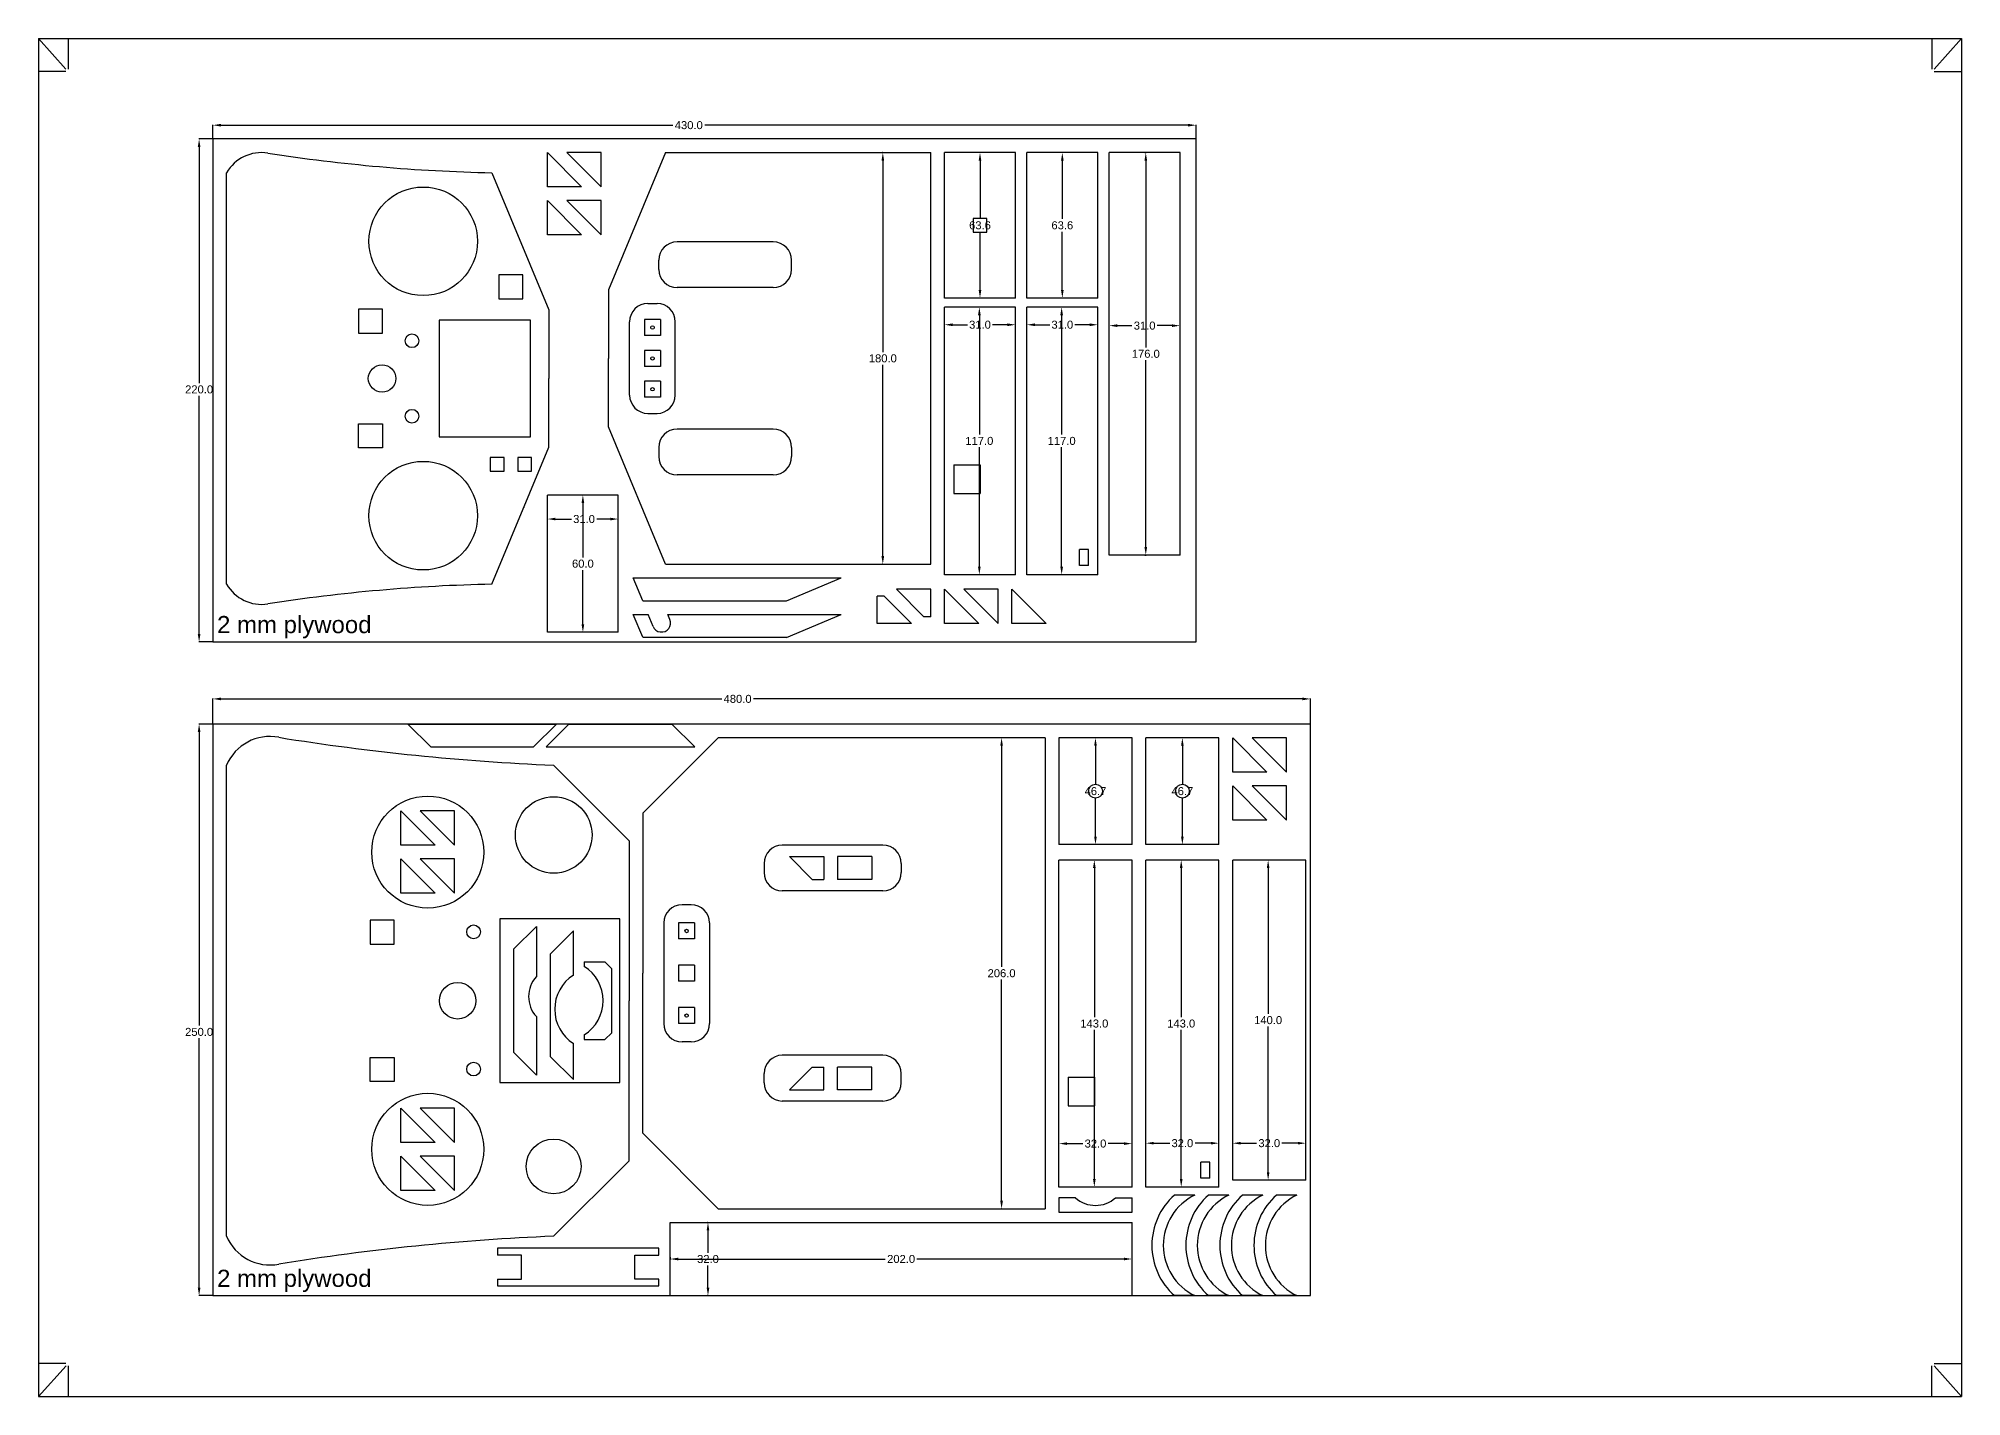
# Model space of a CAD drawing. Extents: x -53 to 1639, y -48 to 546.
# Drawn here: x 798 to 1639, y -48 to 546 of the extents above; entities that cross this region are included whole.
import ezdxf

# ---------------------------------------------------------------- set-up
doc = ezdxf.new("R2010")
doc.units = 0
for name, color, linetype in [('COMMENTAIRES', 7, 'CONTINUOUS'), ('CONTOURS_EXTERIEURS', 7, 'CONTINUOUS'), ('DIMENSION', 5, 'CONTINUOUS'), ('HIRONDELLES', 7, 'CONTINUOUS')]:
    doc.layers.add(name, color=color, linetype=linetype)
doc.styles.get("Standard").update_dxf_attribs({"font": 'arial.ttf'})
doc.dimstyles.get("Standard").update_dxf_attribs({"dimtxt": 3.5, "dimasz": 3.5, "dimexe": 0.18, "dimexo": 0.0625, "dimgap": 1, "dimtad": 0, "dimtih": 1, "dimtoh": 1, "dimdec": 1, "dimzin": 0, "dimtxsty": 'STANDARD', "dimcen": 5, "dimazin": 3, "dimtfac": 1, "dimtdec": 4, "dimtofl": 0, "dimtmove": 0, "dimatfit": 3, "dimtolj": 1, "dimtzin": 0})

# ---------------------------------------------------------------- blocks, each defined once
blk = doc.blocks.new('*D123')
at = {"layer": 'DIMENSION', "color": 0}
for p, q in [((874.712272, 246.00502), (874.712272, 257.12252)), ((878.212272, 256.94252), (1097.237403, 256.94252)), ((1351.212272, 256.94252), (1111.161903, 256.94252)), ((1354.712272, 246.00502), (1354.712272, 257.12252))]:
    blk.add_line(p, q, dxfattribs=at)
for points in [[(878.212272, 257.525853), (878.212272, 256.359187), (874.712272, 256.94252)], [(1351.212272, 256.359187), (1351.212272, 257.525853), (1354.712272, 256.94252)]]:
    blk.add_solid(points, dxfattribs=at)
at = {"layer": 'DIMENSION', "color": 0, "insert": (1104.199653, 256.94252), "char_height": 3.5, "attachment_point": 5}
blk.add_mtext('\\A1;480.0', dxfattribs=at)
blk = doc.blocks.new('*D125')
at = {"layer": 'DIMENSION', "color": 0}
for p, q in [((874.649772, 245.94252), (868.532272, 245.94252)), ((868.712272, 242.44252), (868.712272, 114.072858)), ((868.712272, -0.55748), (868.712272, 108.499358)), ((874.649772, -4.05748), (868.532272, -4.05748))]:
    blk.add_line(p, q, dxfattribs=at)
for points in [[(869.295606, 242.44252), (868.128939, 242.44252), (868.712272, 245.94252)], [(868.128939, -0.55748), (869.295606, -0.55748), (868.712272, -4.05748)]]:
    blk.add_solid(points, dxfattribs=at)
at = {"layer": 'DIMENSION', "color": 0, "insert": (868.712272, 111.286108), "char_height": 3.5, "attachment_point": 5}
blk.add_mtext('\\A1;250.0', dxfattribs=at)
blk = doc.blocks.new('*D254')
at = {"layer": 'DIMENSION', "color": 0}
for p, q in [((874.712272, 501.941033), (874.712272, 508.058533)), ((878.212272, 507.878533), (1075.892198, 507.878533)), ((1301.212272, 507.878533), (1089.816698, 507.878533)), ((1304.712272, 501.941033), (1304.712272, 508.058533))]:
    blk.add_line(p, q, dxfattribs=at)
for points in [[(878.212272, 508.461866), (878.212272, 507.295199), (874.712272, 507.878533)], [(1301.212272, 507.295199), (1301.212272, 508.461866), (1304.712272, 507.878533)]]:
    blk.add_solid(points, dxfattribs=at)
at = {"layer": 'DIMENSION', "color": 0, "insert": (1082.854448, 507.878533), "char_height": 3.5, "attachment_point": 5}
blk.add_mtext('\\A1;430.0', dxfattribs=at)
blk = doc.blocks.new('*D255')
at = {"layer": 'DIMENSION', "color": 0}
for p, q in [((874.649772, 501.878533), (868.532272, 501.878533)), ((868.712272, 498.378533), (868.712272, 395.086818)), ((868.712272, 285.378533), (868.712272, 389.513318)), ((874.649772, 281.878533), (868.532272, 281.878533))]:
    blk.add_line(p, q, dxfattribs=at)
for points in [[(869.295606, 498.378533), (868.128939, 498.378533), (868.712272, 501.878533)], [(868.128939, 285.378533), (869.295606, 285.378533), (868.712272, 281.878533)]]:
    blk.add_solid(points, dxfattribs=at)
at = {"layer": 'DIMENSION', "color": 0, "insert": (868.712272, 392.300068), "char_height": 3.5, "attachment_point": 5}
blk.add_mtext('\\A1;220.0', dxfattribs=at)
blk = doc.blocks.new('*D285')
at = {"layer": 'DIMENSION', "color": 0}
for p, q in [((1167.649772, 495.878533), (1167.532272, 495.878533)), ((1167.712272, 492.378533), (1167.712272, 408.665283)), ((1167.712272, 319.378533), (1167.712272, 403.091783)), ((1167.649772, 315.878533), (1167.532272, 315.878533))]:
    blk.add_line(p, q, dxfattribs=at)
for points in [[(1168.295606, 492.378533), (1167.128939, 492.378533), (1167.712272, 495.878533)], [(1167.128939, 319.378533), (1168.295606, 319.378533), (1167.712272, 315.878533)]]:
    blk.add_solid(points, dxfattribs=at)
at = {"layer": 'DIMENSION', "color": 0, "insert": (1167.712272, 405.878533), "char_height": 3.5, "attachment_point": 5}
blk.add_mtext('\\A1;180.0', dxfattribs=at)
blk = doc.blocks.new('*D287')
at = {"layer": 'DIMENSION', "color": 0}
for p, q in [((1036.480555, 346.078048), (1036.363055, 346.078048)), ((1036.543055, 342.578048), (1036.543055, 318.864798)), ((1036.543055, 289.578048), (1036.543055, 313.291298)), ((1036.480555, 286.078048), (1036.363055, 286.078048))]:
    blk.add_line(p, q, dxfattribs=at)
for points in [[(1037.126389, 342.578048), (1035.959722, 342.578048), (1036.543055, 346.078048)], [(1035.959722, 289.578048), (1037.126389, 289.578048), (1036.543055, 286.078048)]]:
    blk.add_solid(points, dxfattribs=at)
at = {"layer": 'DIMENSION', "color": 0, "insert": (1036.543055, 316.078048), "char_height": 3.5, "attachment_point": 5}
blk.add_mtext('\\A1;60.0', dxfattribs=at)
blk = doc.blocks.new('*D288')
at = {"layer": 'DIMENSION', "color": 0}
for p, q in [((1246.149772, 495.878533), (1246.032272, 495.878533)), ((1246.212272, 492.378533), (1246.212272, 466.865283)), ((1246.212272, 435.778533), (1246.212272, 461.291783)), ((1246.149772, 432.278533), (1246.032272, 432.278533))]:
    blk.add_line(p, q, dxfattribs=at)
for points in [[(1246.795606, 492.378533), (1245.628939, 492.378533), (1246.212272, 495.878533)], [(1245.628939, 435.778533), (1246.795606, 435.778533), (1246.212272, 432.278533)]]:
    blk.add_solid(points, dxfattribs=at)
at = {"layer": 'DIMENSION', "color": 0, "insert": (1246.212272, 464.078533), "char_height": 3.5, "attachment_point": 5}
blk.add_mtext('\\A1;63.6', dxfattribs=at)
blk = doc.blocks.new('*D289')
at = {"layer": 'DIMENSION', "color": 0}
for p, q in [((1246.149772, 428.278533), (1245.740606, 428.278533)), ((1245.920606, 424.778533), (1245.920606, 372.565283)), ((1245.920606, 314.778533), (1245.920606, 366.991783)), ((1245.858106, 311.278533), (1245.740606, 311.278533))]:
    blk.add_line(p, q, dxfattribs=at)
for points in [[(1246.503939, 424.778533), (1245.337272, 424.778533), (1245.920606, 428.278533)], [(1245.337272, 314.778533), (1246.503939, 314.778533), (1245.920606, 311.278533)]]:
    blk.add_solid(points, dxfattribs=at)
at = {"layer": 'DIMENSION', "color": 0, "insert": (1245.920606, 369.778533), "char_height": 3.5, "attachment_point": 5}
blk.add_mtext('\\A1;117.0', dxfattribs=at)
blk = doc.blocks.new('*D291')
at = {"layer": 'DIMENSION', "color": 0}
for p, q in [((1282.274772, 495.878533), (1282.892272, 495.878533)), ((1282.712272, 492.378533), (1282.712272, 410.665283)), ((1282.712272, 323.378533), (1282.712272, 405.091783)), ((1282.274772, 319.878533), (1282.892272, 319.878533))]:
    blk.add_line(p, q, dxfattribs=at)
for points in [[(1283.295606, 492.378533), (1282.128939, 492.378533), (1282.712272, 495.878533)], [(1282.128939, 323.378533), (1283.295606, 323.378533), (1282.712272, 319.878533)]]:
    blk.add_solid(points, dxfattribs=at)
at = {"layer": 'DIMENSION', "color": 0, "insert": (1282.712272, 407.878533), "char_height": 3.5, "attachment_point": 5}
blk.add_mtext('\\A1;176.0', dxfattribs=at)
blk = doc.blocks.new('*D293')
at = {"layer": 'DIMENSION', "color": 0}
for p, q in [((1298.649772, 186.44252), (1298.032272, 186.44252)), ((1298.212272, 182.94252), (1298.212272, 117.72927)), ((1298.212272, 46.94252), (1298.212272, 112.15577)), ((1298.649772, 43.44252), (1298.032272, 43.44252))]:
    blk.add_line(p, q, dxfattribs=at)
for points in [[(1298.795606, 182.94252), (1297.628939, 182.94252), (1298.212272, 186.44252)], [(1297.628939, 46.94252), (1298.795606, 46.94252), (1298.212272, 43.44252)]]:
    blk.add_solid(points, dxfattribs=at)
at = {"layer": 'DIMENSION', "color": 0, "insert": (1298.212272, 114.94252), "char_height": 3.5, "attachment_point": 5}
blk.add_mtext('\\A1;143.0', dxfattribs=at)
blk = doc.blocks.new('*D294')
at = {"layer": 'DIMENSION', "color": 0}
for p, q in [((1336.649772, 186.44252), (1336.032272, 186.44252)), ((1336.212272, 182.94252), (1336.212272, 119.22927)), ((1336.212272, 49.94252), (1336.212272, 113.65577)), ((1336.649772, 46.44252), (1336.032272, 46.44252))]:
    blk.add_line(p, q, dxfattribs=at)
for points in [[(1336.795606, 182.94252), (1335.628939, 182.94252), (1336.212272, 186.44252)], [(1335.628939, 49.94252), (1336.795606, 49.94252), (1336.212272, 46.44252)]]:
    blk.add_solid(points, dxfattribs=at)
at = {"layer": 'DIMENSION', "color": 0, "insert": (1336.212272, 116.44252), "char_height": 3.5, "attachment_point": 5}
blk.add_mtext('\\A1;140.0', dxfattribs=at)
blk = doc.blocks.new('*D295')
at = {"layer": 'DIMENSION', "color": 0}
for p, q in [((1298.649772, 239.94252), (1298.532272, 239.94252)), ((1298.712272, 236.44252), (1298.712272, 219.37927)), ((1298.712272, 196.74252), (1298.712272, 213.80577)), ((1298.649772, 193.24252), (1298.532272, 193.24252))]:
    blk.add_line(p, q, dxfattribs=at)
for points in [[(1299.295606, 236.44252), (1298.128939, 236.44252), (1298.712272, 239.94252)], [(1298.128939, 196.74252), (1299.295606, 196.74252), (1298.712272, 193.24252)]]:
    blk.add_solid(points, dxfattribs=at)
at = {"layer": 'DIMENSION', "color": 0, "insert": (1298.712272, 216.59252), "char_height": 3.5, "attachment_point": 5}
blk.add_mtext('\\A1;46.7', dxfattribs=at)
blk = doc.blocks.new('*D297')
at = {"layer": 'DIMENSION', "color": 0}
for p, q in [((1074.712272, 12.829702), (1074.712272, 11.792198)), ((1078.212272, 11.972198), (1168.790272, 11.972198)), ((1273.212272, 11.972198), (1182.634272, 11.972198)), ((1276.712272, 12.00502), (1276.712272, 12.152198))]:
    blk.add_line(p, q, dxfattribs=at)
for points in [[(1078.212272, 12.555531), (1078.212272, 11.388864), (1074.712272, 11.972198)], [(1273.212272, 11.388864), (1273.212272, 12.555531), (1276.712272, 11.972198)]]:
    blk.add_solid(points, dxfattribs=at)
at = {"layer": 'DIMENSION', "color": 0, "insert": (1175.712272, 11.972198), "char_height": 3.5, "attachment_point": 5}
blk.add_mtext('\\A1;202.0', dxfattribs=at)
blk = doc.blocks.new('*D301')
at = {"layer": 'DIMENSION', "color": 0}
for p, q in [((1244.712272, 62.50502), (1244.712272, 62.62252)), ((1248.212272, 62.44252), (1255.179772, 62.44252)), ((1273.212272, 62.44252), (1266.244772, 62.44252)), ((1276.712272, 62.50502), (1276.712272, 62.62252))]:
    blk.add_line(p, q, dxfattribs=at)
for points in [[(1248.212272, 63.025853), (1248.212272, 61.859187), (1244.712272, 62.44252)], [(1273.212272, 61.859187), (1273.212272, 63.025853), (1276.712272, 62.44252)]]:
    blk.add_solid(points, dxfattribs=at)
at = {"layer": 'DIMENSION', "color": 0, "insert": (1260.712272, 62.44252), "char_height": 3.5, "attachment_point": 5}
blk.add_mtext('\\A1;32.0', dxfattribs=at)
blk = doc.blocks.new('*D302')
at = {"layer": 'DIMENSION', "color": 0}
for p, q in [((1282.712272, 62.68502), (1282.712272, 62.80252)), ((1286.212272, 62.62252), (1293.179772, 62.62252)), ((1311.212272, 62.62252), (1304.244772, 62.62252)), ((1314.712272, 62.68502), (1314.712272, 62.80252))]:
    blk.add_line(p, q, dxfattribs=at)
for points in [[(1286.212272, 63.205853), (1286.212272, 62.039187), (1282.712272, 62.62252)], [(1311.212272, 62.039187), (1311.212272, 63.205853), (1314.712272, 62.62252)]]:
    blk.add_solid(points, dxfattribs=at)
at = {"layer": 'DIMENSION', "color": 0, "insert": (1298.712272, 62.62252), "char_height": 3.5, "attachment_point": 5}
blk.add_mtext('\\A1;32.0', dxfattribs=at)
blk = doc.blocks.new('*D303')
at = {"layer": 'DIMENSION', "color": 0}
for p, q in [((1320.712272, 62.68502), (1320.712272, 62.80252)), ((1324.212272, 62.62252), (1331.179772, 62.62252)), ((1349.212272, 62.62252), (1342.244772, 62.62252)), ((1352.712272, 62.68502), (1352.712272, 62.80252))]:
    blk.add_line(p, q, dxfattribs=at)
for points in [[(1324.212272, 63.205853), (1324.212272, 62.039187), (1320.712272, 62.62252)], [(1349.212272, 62.039187), (1349.212272, 63.205853), (1352.712272, 62.62252)]]:
    blk.add_solid(points, dxfattribs=at)
at = {"layer": 'DIMENSION', "color": 0, "insert": (1336.712272, 62.62252), "char_height": 3.5, "attachment_point": 5}
blk.add_mtext('\\A1;32.0', dxfattribs=at)
blk = doc.blocks.new('*D305')
at = {"layer": 'DIMENSION', "color": 0}
for p, q in [((1091.192804, 27.94252), (1091.075304, 27.94252)), ((1091.255304, 24.44252), (1091.255304, 14.72927)), ((1091.255304, -0.55748), (1091.255304, 9.15577)), ((1091.192804, -4.05748), (1091.075304, -4.05748))]:
    blk.add_line(p, q, dxfattribs=at)
for points in [[(1091.838637, 24.44252), (1090.671971, 24.44252), (1091.255304, 27.94252)], [(1090.671971, -0.55748), (1091.838637, -0.55748), (1091.255304, -4.05748)]]:
    blk.add_solid(points, dxfattribs=at)
at = {"layer": 'DIMENSION', "color": 0, "insert": (1091.255304, 11.94252), "char_height": 3.5, "attachment_point": 5}
blk.add_mtext('\\A1;32.0', dxfattribs=at)
blk = doc.blocks.new('*D307')
at = {"layer": 'DIMENSION', "color": 0}
for p, q in [((1194.712272, 420.661772), (1194.712272, 420.779272)), ((1198.212272, 420.599272), (1204.679772, 420.599272)), ((1222.212272, 420.599272), (1215.744772, 420.599272)), ((1225.712272, 420.661772), (1225.712272, 420.779272))]:
    blk.add_line(p, q, dxfattribs=at)
for points in [[(1198.212272, 421.182605), (1198.212272, 420.015938), (1194.712272, 420.599272)], [(1222.212272, 420.015938), (1222.212272, 421.182605), (1225.712272, 420.599272)]]:
    blk.add_solid(points, dxfattribs=at)
at = {"layer": 'DIMENSION', "color": 0, "insert": (1210.212272, 420.599272), "char_height": 3.5, "attachment_point": 5}
blk.add_mtext('\\A1;31.0', dxfattribs=at)
blk = doc.blocks.new('*D308')
at = {"layer": 'DIMENSION', "color": 0}
for p, q in [((1230.712272, 420.661772), (1230.712272, 420.779272)), ((1234.212272, 420.599272), (1240.679772, 420.599272)), ((1258.212272, 420.599272), (1251.744772, 420.599272)), ((1261.712272, 420.661772), (1261.712272, 420.779272))]:
    blk.add_line(p, q, dxfattribs=at)
for points in [[(1234.212272, 421.182605), (1234.212272, 420.015938), (1230.712272, 420.599272)], [(1258.212272, 420.015938), (1258.212272, 421.182605), (1261.712272, 420.599272)]]:
    blk.add_solid(points, dxfattribs=at)
at = {"layer": 'DIMENSION', "color": 0, "insert": (1246.212272, 420.599272), "char_height": 3.5, "attachment_point": 5}
blk.add_mtext('\\A1;31.0', dxfattribs=at)
blk = doc.blocks.new('*D309')
at = {"layer": 'DIMENSION', "color": 0}
for p, q in [((1266.712272, 420.261772), (1266.712272, 420.379272)), ((1270.212272, 420.199272), (1276.679772, 420.199272)), ((1294.212272, 420.199272), (1287.744772, 420.199272)), ((1297.712272, 420.261772), (1297.712272, 420.379272))]:
    blk.add_line(p, q, dxfattribs=at)
for points in [[(1270.212272, 420.782605), (1270.212272, 419.615938), (1266.712272, 420.199272)], [(1294.212272, 419.615938), (1294.212272, 420.782605), (1297.712272, 420.199272)]]:
    blk.add_solid(points, dxfattribs=at)
at = {"layer": 'DIMENSION', "color": 0, "insert": (1282.212272, 420.199272), "char_height": 3.5, "attachment_point": 5}
blk.add_mtext('\\A1;31.0', dxfattribs=at)
blk = doc.blocks.new('*D311')
at = {"layer": 'DIMENSION', "color": 0}
for p, q in [((1021.043055, 335.678906), (1021.043055, 335.796406)), ((1024.543055, 335.616406), (1031.510555, 335.616406)), ((1048.543055, 335.616406), (1042.575555, 335.616406)), ((1052.043055, 335.678906), (1052.043055, 335.796406))]:
    blk.add_line(p, q, dxfattribs=at)
for points in [[(1024.543055, 336.19974), (1024.543055, 335.033073), (1021.043055, 335.616406)], [(1048.543055, 335.033073), (1048.543055, 336.19974), (1052.043055, 335.616406)]]:
    blk.add_solid(points, dxfattribs=at)
at = {"layer": 'DIMENSION', "color": 0, "insert": (1037.043055, 335.616406), "char_height": 3.5, "attachment_point": 5}
blk.add_mtext('\\A1;31.0', dxfattribs=at)
blk = doc.blocks.new('*D323')
at = {"layer": 'DIMENSION', "color": 0}
for p, q in [((1219.587516, 239.94252), (1219.470016, 239.94252)), ((1219.650016, 236.44252), (1219.650016, 139.72927)), ((1219.650016, 37.44252), (1219.650016, 134.15577)), ((1219.587516, 33.94252), (1219.470016, 33.94252))]:
    blk.add_line(p, q, dxfattribs=at)
for points in [[(1220.23335, 236.44252), (1219.066683, 236.44252), (1219.650016, 239.94252)], [(1219.066683, 37.44252), (1220.23335, 37.44252), (1219.650016, 33.94252)]]:
    blk.add_solid(points, dxfattribs=at)
at = {"layer": 'DIMENSION', "color": 0, "insert": (1219.650016, 136.94252), "char_height": 3.5, "attachment_point": 5}
blk.add_mtext('\\A1;206.0', dxfattribs=at)
blk = doc.blocks.new('*D325')
at = {"layer": 'DIMENSION', "color": 0}
for p, q in [((1260.649772, 186.44252), (1260.032272, 186.44252)), ((1260.212272, 182.94252), (1260.212272, 117.72927)), ((1260.212272, 46.94252), (1260.212272, 112.15577)), ((1260.649772, 43.44252), (1260.032272, 43.44252))]:
    blk.add_line(p, q, dxfattribs=at)
for points in [[(1260.795606, 182.94252), (1259.628939, 182.94252), (1260.212272, 186.44252)], [(1259.628939, 46.94252), (1260.795606, 46.94252), (1260.212272, 43.44252)]]:
    blk.add_solid(points, dxfattribs=at)
at = {"layer": 'DIMENSION', "color": 0, "insert": (1260.212272, 114.94252), "char_height": 3.5, "attachment_point": 5}
blk.add_mtext('\\A1;143.0', dxfattribs=at)
blk = doc.blocks.new('*D326')
at = {"layer": 'DIMENSION', "color": 0}
for p, q in [((1260.649772, 239.94252), (1260.532272, 239.94252)), ((1260.712272, 236.44252), (1260.712272, 219.37927)), ((1260.712272, 196.74252), (1260.712272, 213.80577)), ((1260.649772, 193.24252), (1260.532272, 193.24252))]:
    blk.add_line(p, q, dxfattribs=at)
for points in [[(1261.295606, 236.44252), (1260.128939, 236.44252), (1260.712272, 239.94252)], [(1260.128939, 196.74252), (1261.295606, 196.74252), (1260.712272, 193.24252)]]:
    blk.add_solid(points, dxfattribs=at)
at = {"layer": 'DIMENSION', "color": 0, "insert": (1260.712272, 216.59252), "char_height": 3.5, "attachment_point": 5}
blk.add_mtext('\\A1;46.7', dxfattribs=at)
blk = doc.blocks.new('*D327')
at = {"layer": 'DIMENSION', "color": 0}
for p, q in [((1210.149772, 495.878533), (1210.032272, 495.878533)), ((1210.212272, 492.378533), (1210.212272, 466.865283)), ((1210.212272, 435.778533), (1210.212272, 461.291783)), ((1210.149772, 432.278533), (1210.032272, 432.278533))]:
    blk.add_line(p, q, dxfattribs=at)
for points in [[(1210.795606, 492.378533), (1209.628939, 492.378533), (1210.212272, 495.878533)], [(1209.628939, 435.778533), (1210.795606, 435.778533), (1210.212272, 432.278533)]]:
    blk.add_solid(points, dxfattribs=at)
at = {"layer": 'DIMENSION', "color": 0, "insert": (1210.212272, 464.078533), "char_height": 3.5, "attachment_point": 5}
blk.add_mtext('\\A1;63.6', dxfattribs=at)
blk = doc.blocks.new('*D328')
at = {"layer": 'DIMENSION', "color": 0}
for p, q in [((1210.149772, 428.278533), (1209.740606, 428.278533)), ((1209.920606, 424.778533), (1209.920606, 372.565283)), ((1209.920606, 314.778533), (1209.920606, 366.991783)), ((1209.858106, 311.278533), (1209.740606, 311.278533))]:
    blk.add_line(p, q, dxfattribs=at)
for points in [[(1210.503939, 424.778533), (1209.337272, 424.778533), (1209.920606, 428.278533)], [(1209.337272, 314.778533), (1210.503939, 314.778533), (1209.920606, 311.278533)]]:
    blk.add_solid(points, dxfattribs=at)
at = {"layer": 'DIMENSION', "color": 0, "insert": (1209.920606, 369.778533), "char_height": 3.5, "attachment_point": 5}
blk.add_mtext('\\A1;117.0', dxfattribs=at)

msp = doc.modelspace()

# ---------------------------------------------------------------- linework, layer by layer
at = {"layer": 'CONTOURS_EXTERIEURS'}
for p, q in [((1021.006794, 495.878533), (1036.006794, 480.878533)), ((1021.006794, 480.878533), (1021.006794, 495.878533)), ((1029.492075, 495.878533), (1044.492075, 480.878533)), ((1044.492075, 495.878533), (1029.492075, 495.878533)), ((1044.492075, 480.878533), (1044.492075, 495.878533)), ((1072.712272, 495.878533), (1047.712272, 435.878533)), ((1072.712272, 495.878533), (1188.712272, 495.878533)), ((1188.712272, 315.878533), (1188.712272, 495.878533)), ((1225.712272, 495.878533), (1194.712272, 495.878533)), ((1194.712272, 432.278533), (1194.712272, 495.878533)), ((1194.712272, 432.278533), (1194.712272, 495.798111)), ((1225.712272, 432.278533), (1225.712272, 495.878533)), ((1261.712272, 495.878533), (1230.712272, 495.878533)), ((1230.712272, 432.278533), (1230.712272, 495.878533)), ((1230.712272, 432.278533), (1230.712272, 495.798111)), ((1261.712272, 432.278533), (1261.712272, 495.878533)), ((1266.712272, 319.878533), (1266.712272, 495.878533)), ((1297.712272, 495.878533), (1266.712272, 495.878533)), ((1297.712272, 319.878533), (1297.712272, 495.878533)), ((880.712272, 307.090775), (880.712272, 487.090775)), ((996.712272, 487.090775), (1021.712272, 427.090775)), ((1036.006794, 480.878533), (1021.006794, 480.878533)), ((1021.006794, 474.878533), (1036.006794, 459.878533)), ((1021.006794, 459.878533), (1021.006794, 474.878533)), ((1029.492075, 474.878533), (1044.492075, 459.878533)), ((1044.492075, 474.878533), (1029.492075, 474.878533)), ((1044.492075, 459.878533), (1044.492075, 474.878533)), ((1036.006794, 459.878533), (1021.006794, 459.878533)), ((1119.820691, 456.822388), (1077.712272, 456.822388)), ((1069.712272, 444.822388), (1069.712272, 448.822388)), ((1127.820691, 444.822388), (1127.820691, 448.822388)), ((1047.712272, 435.878533), (1047.712272, 405.878533)), ((1064.968027, 429.932742), (1068.968027, 429.932742)), ((1119.820691, 436.822388), (1077.712272, 436.822388)), ((1225.712272, 432.278533), (1194.712272, 432.278533)), ((1261.712272, 432.278533), (1230.712272, 432.278533)), ((1021.712272, 427.090775), (1021.712272, 397.090775)), ((1056.968027, 389.824323), (1056.968027, 421.932742)), ((1070.468027, 422.878533), (1063.468027, 422.878533)), ((1063.468027, 422.878533), (1063.468027, 415.878533)), ((1070.468027, 422.878533), (1070.468027, 415.878533)), ((1076.968027, 389.824323), (1076.968027, 421.932742)), ((1225.712272, 428.278533), (1194.712272, 428.278533)), ((1194.712272, 311.278533), (1194.712272, 428.278533)), ((1194.712272, 311.278533), (1194.712272, 428.198111)), ((1225.712272, 311.278533), (1225.712272, 428.278533)), ((1261.712272, 428.278533), (1230.712272, 428.278533)), ((1230.712272, 311.278533), (1230.712272, 428.278533)), ((1261.712272, 311.278533), (1261.712272, 428.278533)), ((1070.468027, 415.878533), (1063.468027, 415.878533)), ((1047.712272, 375.878533), (1047.712272, 405.878533)), ((1070.468027, 409.378533), (1063.468027, 409.378533)), ((1063.468027, 409.378533), (1063.468027, 402.378533)), ((1070.468027, 409.378533), (1070.468027, 402.378533)), ((1021.712272, 367.090775), (1021.712272, 397.090775)), ((1070.468027, 402.378533), (1063.468027, 402.378533)), ((1070.468027, 395.878533), (1063.468027, 395.878533)), ((1063.468027, 395.878533), (1063.468027, 388.878533)), ((1070.468027, 395.878533), (1070.468027, 388.878533)), ((1070.468027, 388.878533), (1063.468027, 388.878533)), ((1064.968027, 381.824323), (1068.968027, 381.824323)), ((1072.712272, 315.878533), (1047.712272, 375.878533)), ((1119.820691, 374.934677), (1077.712272, 374.934677)), ((996.712272, 307.090775), (1021.712272, 367.090775)), ((1069.712272, 366.934677), (1069.712272, 362.934677)), ((1127.820691, 366.934677), (1127.820691, 362.934677)), ((1119.820691, 354.934677), (1077.712272, 354.934677)), ((1198.712272, 359.278533), (1198.712272, 346.778533)), ((1198.712272, 359.278533), (1210.212272, 359.278533)), ((1210.212272, 359.278533), (1210.212272, 346.778533)), ((1052.043055, 346.078048), (1021.043055, 346.078048)), ((1021.043055, 286.078048), (1021.043055, 345.997627)), ((1052.043055, 286.078048), (1052.043055, 346.078048)), ((1198.712272, 346.778533), (1210.212272, 346.778533)), ((1257.712272, 322.228533), (1253.712272, 322.228533)), ((1253.712272, 315.228533), (1253.712272, 322.228533)), ((1257.712272, 315.228533), (1257.712272, 322.228533)), ((1297.712272, 319.878533), (1266.712272, 319.878533)), ((1072.712272, 315.878533), (1188.712272, 315.878533)), ((1225.712272, 311.278533), (1194.712272, 311.278533)), ((1261.712272, 311.278533), (1230.712272, 311.278533)), ((1257.712272, 315.228533), (1253.712272, 315.228533)), ((1062.709722, 299.878533), (1058.543055, 309.878533)), ((1058.543055, 309.878533), (1149.552075, 309.878533)), ((1125.54439, 299.87533), (1149.552075, 309.878533)), ((1188.712272, 304.878533), (1173.712272, 304.878533)), ((1173.712272, 304.878533), (1185.712272, 292.878533)), ((1188.712272, 292.878533), (1188.712272, 304.878533)), ((1194.712272, 304.878533), (1209.712272, 289.878533)), ((1194.712272, 289.878533), (1194.712272, 304.878533)), ((1203.197554, 304.878533), (1218.197554, 289.878533)), ((1218.197554, 304.878533), (1203.197554, 304.878533)), ((1218.197554, 289.878533), (1218.197554, 304.878533)), ((1224.197554, 304.878533), (1239.197554, 289.878533)), ((1224.197554, 289.878533), (1224.197554, 304.878533)), ((1062.709722, 299.878533), (1125.552075, 299.878533)), ((1168.226991, 301.878533), (1165.226991, 301.878533)), ((1165.226991, 289.878533), (1165.226991, 301.878533)), ((1168.226991, 301.878533), (1180.226991, 289.878533)), ((1052.043055, 286.078048), (1021.043055, 286.078048)), ((1058.543055, 293.878533), (1065.043055, 293.878864)), ((1062.709722, 283.878533), (1058.543055, 293.878533)), ((1067.222809, 288.648206), (1065.043055, 293.878864)), ((1074.607268, 291.725505), (1073.709722, 293.879306)), ((1073.710044, 293.878533), (1149.552075, 293.878533)), ((1125.54439, 283.87533), (1149.552075, 293.878533)), ((1180.226991, 289.878533), (1165.226991, 289.878533)), ((1188.712272, 292.878533), (1185.712272, 292.878533)), ((1209.712272, 289.878533), (1194.712272, 289.878533)), ((1239.197554, 289.878533), (1224.197554, 289.878533)), ((1062.709722, 283.878533), (1125.552075, 283.878533)), ((959.990464, 245.94252), (1025.002657, 245.94252)), ((969.990464, 235.94252), (959.990464, 245.94252)), ((1015.002657, 235.94252), (1025.002657, 245.94252)), ((1030.429807, 245.94252), (1020.429807, 235.94252)), ((1030.429807, 245.94252), (1075.442, 245.94252)), ((1075.442, 245.94252), (1085.442, 235.94252)), ((969.990464, 235.94252), (1015.002657, 235.94252)), ((1020.429807, 235.94252), (1085.442, 235.94252)), ((1095.712272, 239.94252), (1062.712272, 206.94252)), ((1238.712272, 239.94252), (1095.712272, 239.94252)), ((1238.712272, 239.94252), (1238.712272, 33.94252)), ((1276.712272, 239.94252), (1244.712272, 239.94252)), ((1244.712272, 239.94252), (1244.712272, 193.24252)), ((1276.712272, 193.24252), (1276.712272, 239.94252)), ((1314.712272, 239.94252), (1282.712272, 239.94252)), ((1282.712272, 193.24252), (1282.712272, 239.94252)), ((1314.712272, 193.24252), (1314.712272, 239.94252)), ((1320.712272, 239.94252), (1335.712272, 224.94252)), ((1320.712272, 224.94252), (1320.712272, 239.94252)), ((1329.197554, 239.94252), (1344.197554, 224.94252)), ((1344.197554, 239.94252), (1329.197554, 239.94252)), ((1344.197554, 224.94252), (1344.197554, 239.94252)), ((880.712272, 21.94252), (880.712272, 227.94252)), ((1023.712272, 227.94252), (1056.712272, 194.94252)), ((1335.712272, 224.94252), (1320.712272, 224.94252)), ((1320.712272, 218.94252), (1335.712272, 203.94252)), ((1320.712272, 203.94252), (1320.712272, 218.94252)), ((1329.197554, 218.94252), (1344.197554, 203.94252)), ((1344.197554, 218.94252), (1329.197554, 218.94252)), ((1344.197554, 203.94252), (1344.197554, 218.94252)), ((1354.712272, 105.44252), (1354.712272, 222.545815)), ((956.969632, 207.94252), (971.969632, 192.94252)), ((956.969632, 192.94252), (956.969632, 207.94252)), ((965.454913, 207.94252), (980.454913, 192.94252)), ((980.454913, 207.94252), (965.454913, 207.94252)), ((980.454913, 192.94252), (980.454913, 207.94252)), ((1062.712272, 206.94252), (1062.712272, 136.94252)), ((1335.712272, 203.94252), (1320.712272, 203.94252)), ((1056.712272, 194.94252), (1056.712272, 124.94252)), ((971.969632, 192.94252), (956.969632, 192.94252)), ((956.969632, 186.94252), (971.969632, 171.94252)), ((956.969632, 171.94252), (956.969632, 186.94252)), ((965.454913, 186.94252), (980.454913, 171.94252)), ((980.454913, 186.94252), (965.454913, 186.94252)), ((980.454913, 171.94252), (980.454913, 186.94252)), ((1167.758191, 192.959855), (1123.758191, 192.959855)), ((1126.860389, 187.959855), (1136.860389, 177.959855)), ((1126.860389, 187.959855), (1141.860389, 187.959855)), ((1141.860389, 187.959855), (1141.860389, 177.959855)), ((1162.860389, 187.959855), (1147.860389, 187.959855)), ((1147.860389, 187.959855), (1147.860389, 177.959855)), ((1162.860389, 187.959855), (1162.860389, 177.959855)), ((1276.712272, 193.24252), (1244.712272, 193.24252)), ((1276.712272, 186.44252), (1244.712272, 186.44252)), ((1244.712272, 43.44252), (1244.712272, 186.44252)), ((1276.712272, 43.44252), (1276.712272, 186.44252)), ((1314.712272, 193.24252), (1282.712272, 193.24252)), ((1314.712272, 186.44252), (1282.712272, 186.44252)), ((1282.712272, 43.44252), (1282.712272, 186.44252)), ((1314.712272, 43.44252), (1314.712272, 186.44252)), ((1352.712272, 186.44252), (1320.712272, 186.44252)), ((1320.712272, 46.44252), (1320.712272, 186.44252)), ((1352.712272, 46.44252), (1352.712272, 186.44252)), ((1115.758191, 184.959855), (1115.758191, 180.959855)), ((1136.860389, 177.959855), (1141.860389, 177.959855)), ((1162.860389, 177.959855), (1147.860389, 177.959855)), ((1175.758191, 184.959855), (1175.758191, 180.959855)), ((971.969632, 171.94252), (956.969632, 171.94252)), ((1167.758191, 172.959855), (1123.758191, 172.959855)), ((1083.905527, 166.94252), (1079.905527, 166.94252)), ((1006.212272, 147.448617), (1016.212272, 157.448617)), ((1016.212272, 157.448617), (1016.212272, 135.495247)), ((1022.399342, 145.436221), (1032.399342, 155.436221)), ((1032.399342, 136.137878), (1032.399342, 155.436221)), ((1071.905527, 158.94252), (1071.905527, 114.94252)), ((1085.405527, 158.94252), (1078.405527, 158.94252)), ((1078.405527, 158.94252), (1078.405527, 151.94252)), ((1085.405527, 151.94252), (1078.405527, 151.94252)), ((1085.405527, 158.94252), (1085.405527, 151.94252)), ((1091.905527, 158.94252), (1091.905527, 114.94252)), ((1006.212272, 147.448617), (1006.212272, 102.436423)), ((1022.399342, 100.424028), (1022.399342, 145.436221)), ((1037.164806, 141.94252), (1046.164806, 141.94252)), ((1037.164806, 141.94252), (1037.164806, 139.942786)), ((1046.164806, 141.94252), (1049.164806, 138.94252)), ((1049.164806, 110.94252), (1049.164806, 138.94252)), ((1062.712272, 66.94252), (1062.712272, 136.94252)), ((1085.405527, 140.44252), (1078.405527, 140.44252)), ((1078.405527, 140.44252), (1078.405527, 133.44252)), ((1085.405527, 140.44252), (1085.405527, 133.44252)), ((1085.405527, 133.44252), (1078.405527, 133.44252)), ((1016.212272, 117.974817), (1016.212272, 92.436423)), ((1056.712272, 54.94252), (1056.712272, 124.94252)), ((1085.405527, 121.94252), (1078.405527, 121.94252)), ((1078.405527, 121.94252), (1078.405527, 114.94252)), ((1085.405527, 121.94252), (1085.405527, 114.94252)), ((1037.164806, 110.031981), (1037.164806, 107.94252)), ((1046.164806, 107.94252), (1049.164806, 110.94252)), ((1085.405527, 114.94252), (1078.405527, 114.94252)), ((1006.212272, 102.436423), (1016.212272, 92.436423)), ((1032.399342, 90.424028), (1032.399342, 106.227073)), ((1037.164806, 107.94252), (1046.164806, 107.94252)), ((1083.905527, 106.94252), (1079.905527, 106.94252)), ((1167.758191, 101.072143), (1123.758191, 101.072143)), ((1022.399342, 100.424028), (1032.399342, 90.424028)), ((1115.758191, 89.072143), (1115.758191, 93.072143)), ((1126.860389, 85.925185), (1136.860389, 95.925185)), ((1136.860389, 95.925185), (1141.860389, 95.925185)), ((1141.860389, 85.925185), (1141.860389, 95.925185)), ((1162.860389, 95.925185), (1147.860389, 95.925185)), ((1147.860389, 85.925185), (1147.860389, 95.925185)), ((1162.860389, 85.925185), (1162.860389, 95.925185)), ((1175.758191, 89.072143), (1175.758191, 93.072143)), ((1126.860389, 85.925185), (1141.860389, 85.925185)), ((1162.860389, 85.925185), (1147.860389, 85.925185)), ((1248.712272, 91.44252), (1248.712272, 78.94252)), ((1248.712272, 91.44252), (1260.212272, 91.44252)), ((1260.212272, 91.44252), (1260.212272, 78.94252)), ((956.969632, 77.94252), (971.969632, 62.94252)), ((956.969632, 62.94252), (956.969632, 77.94252)), ((965.454913, 77.94252), (980.454913, 62.94252)), ((980.454913, 77.94252), (965.454913, 77.94252)), ((980.454913, 62.94252), (980.454913, 77.94252)), ((1167.758191, 81.072143), (1123.758191, 81.072143)), ((1248.712272, 78.94252), (1260.212272, 78.94252)), ((971.969632, 62.94252), (956.969632, 62.94252)), ((1095.712272, 33.94252), (1062.712272, 66.94252)), ((956.969632, 56.94252), (971.969632, 41.94252)), ((956.969632, 41.94252), (956.969632, 56.94252)), ((965.454913, 56.94252), (980.454913, 41.94252)), ((980.454913, 56.94252), (965.454913, 56.94252)), ((980.454913, 41.94252), (980.454913, 56.94252)), ((1023.712272, 21.94252), (1056.712272, 54.94252)), ((1310.712272, 54.39252), (1306.712272, 54.39252)), ((1306.712272, 47.39252), (1306.712272, 54.39252)), ((1310.712272, 47.39252), (1310.712272, 54.39252)), ((1276.712272, 43.44252), (1244.712272, 43.44252)), ((1314.712272, 43.44252), (1282.712272, 43.44252)), ((1310.712272, 47.39252), (1306.712272, 47.39252)), ((1352.712272, 46.44252), (1320.712272, 46.44252)), ((971.969632, 41.94252), (956.969632, 41.94252)), ((1095.712272, 33.94252), (1238.712272, 33.94252)), ((1251.952057, 38.797998), (1244.712272, 38.797998)), ((1269.472488, 38.797998), (1276.712272, 38.797998)), ((1304.098328, 39.94252), (1295.227014, 39.94252)), ((1318.969643, 39.94252), (1310.098328, 39.94252)), ((1333.840958, 39.94252), (1324.969643, 39.94252)), ((1348.712272, 39.94252), (1339.840958, 39.94252)), ((1074.712272, 27.94252), (1276.712272, 27.94252)), ((1074.712272, -4.05748), (1074.712272, 27.94252)), ((1276.712272, -4.05748), (1276.712272, 27.94252)), ((1074.712272, -4.05748), (1276.712272, -4.05748)), ((1304.098328, -4.05748), (1295.227014, -4.05748)), ((1318.969643, -4.05748), (1310.098328, -4.05748)), ((1333.840958, -4.05748), (1324.969643, -4.05748)), ((1348.712272, -4.05748), (1339.840958, -4.05748))]:
    msp.add_line(p, q, dxfattribs=at)
at = {"layer": 'CONTOURS_EXTERIEURS', "color": 3}
for p, q in [((1266.712272, 391.188736), (1266.712272, 470.139629)), ((1011.135349, 340.493917), (1011.135349, 340.493917))]:
    msp.add_line(p, q, dxfattribs=at)
at = {"layer": 'CONTOURS_EXTERIEURS'}
for points in [[(874.712272, 281.878533), (1304.712272, 281.878533), (1304.712272, 501.878533), (874.712272, 501.878533)], [(999.810487, 442.358306), (999.810487, 431.858306), (1010.310487, 431.858306), (1010.310487, 442.358306)], [(938.462272, 427.358306), (938.462272, 416.858306), (948.962272, 416.858306), (948.962272, 427.358306)], [(938.462272, 366.823244), (938.462272, 377.323244), (948.962272, 377.323244), (948.962272, 366.823244)], [(874.712272, -4.05748), (1354.712272, -4.05748), (1354.712272, 245.94252), (874.712272, 245.94252)], [(943.524772, 160.210051), (943.524772, 149.710051), (954.024772, 149.710051), (954.024772, 160.210051)], [(1000.212272, 160.69252), (1000.212272, 89.19252), (1052.712272, 89.19252), (1052.712272, 160.69252)], [(943.524772, 89.674989), (943.524772, 100.174989), (954.024772, 100.174989), (954.024772, 89.674989)]]:
    msp.add_lwpolyline(points, close=True, dxfattribs=at)
at = {"layer": 'CONTOURS_EXTERIEURS', "color": 0}
for points in [[(1207.212272, 467.078533), (1207.212272, 461.078533), (1213.212272, 461.078533), (1213.212272, 467.078533)], [(973.677633, 422.590775), (973.677633, 371.590775), (1013.677633, 371.590775), (1013.677633, 422.590775)], [(996.060487, 362.573244), (996.060487, 356.573244), (1002.060487, 356.573244), (1002.060487, 362.573244)], [(1008.060487, 362.573244), (1008.060487, 356.573244), (1014.060487, 356.573244), (1014.060487, 362.573244)]]:
    msp.add_lwpolyline(points, close=True, dxfattribs=at)
at = {"layer": 'CONTOURS_EXTERIEURS'}
for points in [[(1244.712272, 38.797998), (1244.712272, 32.403129), (1276.712272, 32.403129), (1276.712272, 38.797998)], [(1069.749052, 13.689918), (1069.749052, 16.689918), (999.21399, 16.689918), (999.21399, 13.689918)], [(999.21399, 3.189918), (1009.71399, 3.189918), (1009.71399, 13.689918), (999.21399, 13.689918)], [(1069.749052, 3.189918), (1059.249052, 3.189918), (1059.249052, 13.689918), (1069.749052, 13.689918)], [(999.21399, 3.189918), (999.21399, 0.189918), (1069.749052, 0.189918), (1069.749052, 3.189918)]]:
    msp.add_lwpolyline(points, dxfattribs=at)
for centre, radius in [((966.712272, 457.090775), 23.75), ((961.8104, 413.590948), 3), ((1066.968027, 419.378533), 0.75), ((1066.968027, 405.878533), 0.75), ((948.712272, 397.090775), 6), ((1066.968027, 392.378533), 0.75), ((961.8104, 380.590602), 3), ((966.712272, 337.090775), 23.75), ((1260.712272, 216.59252), 3), ((1298.712272, 216.59252), 3), ((1023.793587, 197.432882), 16.750008), ((988.760257, 155.059666), 3), ((1081.905527, 155.44252), 0.75), ((981.774772, 124.94252), 8), ((1081.905527, 118.44252), 0.75), ((988.749044, 95.025374), 3), ((1023.73014, 52.452158), 11.999997)]:
    msp.add_circle(centre, radius, dxfattribs=at)
at = {"layer": 'CONTOURS_EXTERIEURS', "color": 0}
for centre in [(968.712272, 189.94252), (968.712272, 59.94252)]:
    msp.add_circle(centre, 24.5, dxfattribs=at)
at = {"layer": 'CONTOURS_EXTERIEURS'}
for centre, radius, start, end in [((896.147857, 477.956721), 17.935668, 81.684573, 149.384947), ((1011.796676, 1220.167443), 733.231847, 261.130344, 268.8212), ((1077.712272, 448.822388), 8, 90, 180), ((1119.820691, 448.822388), 8, 0, 90), ((1077.712272, 444.822388), 8, 180, 270), ((1119.820691, 444.822388), 8, 270, 0), ((1064.968027, 421.932742), 8, 90, 180), ((1068.968027, 421.932742), 8, 0, 90), ((1064.968027, 389.824323), 8, 180, 270), ((1068.968027, 389.824323), 8, 270, 0), ((1077.712272, 366.934677), 8, 90, 180), ((1119.820691, 366.934677), 8, 0, 90), ((1077.712272, 362.934677), 8, 180, 270), ((1119.820691, 362.934677), 8, 270, 0), ((896.147857, 316.224829), 17.935668, 210.615053, 278.315427), ((1011.796676, -425.985893), 733.231847, 91.1788, 98.869656), ((1070.915038, 290.186855), 4, 202.622785, 22.622785), ((899.67015, 219.932072), 20.580777, 79.116283, 157.094033), ((1067.197963, 1254.016958), 1026.9955, 260.83139, 267.57322), ((1123.758191, 184.959855), 8, 90, 180), ((1167.758191, 184.959855), 8, 0, 90), ((1123.758191, 180.959855), 8, 180, 270), ((1167.758191, 180.959855), 8, 270, 0), ((1079.905527, 158.94252), 8, 90, 180), ((1083.905527, 158.94252), 8, 0, 90), ((1025.817404, 126.735032), 12.999997, 137.634093, 222.365907), ((1041.95961, 121.182476), 17.750008, 122.58882, 237.41118), ((1027.604538, 124.987384), 17.750008, 302.58882, 57.41118), ((1079.905527, 114.94252), 8, 180, 270), ((1083.905527, 114.94252), 8, 270, 0), ((1123.758191, 93.072143), 8, 90, 180), ((1167.758191, 93.072143), 8, 0, 90), ((1123.758191, 89.072143), 8, 180, 270), ((1167.758191, 89.072143), 8, 270, 0), ((1260.712272, 48.403129), 12.999997, 227.634093, 312.365907), ((899.67015, 29.952968), 20.580777, 202.905967, 280.883717), ((1067.197963, -1004.131918), 1026.9955, 92.42678, 99.16861)]:
    msp.add_arc(centre, radius, start, end, dxfattribs=at)
at = {"layer": 'CONTOURS_EXTERIEURS', "color": 0}
for centre, radius, start, end in [((1314.880258, 17.94252), 29.5, 131.775348, 228.224652), ((1314.880258, 17.94252), 24.5, 116.108906, 243.891094), ((1329.751572, 17.94252), 29.5, 131.775348, 228.224652), ((1329.751572, 17.94252), 24.5, 116.108906, 243.891094), ((1344.622887, 17.94252), 29.5, 131.775348, 228.224652), ((1344.622887, 17.94252), 24.5, 116.108906, 243.891094), ((1359.494202, 17.94252), 29.5, 131.775348, 228.224652), ((1359.494202, 17.94252), 24.5, 116.108906, 243.891094)]:
    msp.add_arc(centre, radius, start, end, dxfattribs=at)
at = {"layer": 'HIRONDELLES'}
for p, q in [((798.455756, 545.814038), (1639.455756, 545.814038)), ((798.455756, 545.814038), (798.455756, -48.185962)), ((798.455756, 545.814038), (810.455756, 532.314038)), ((811.455756, 545.814038), (811.455756, 532.314038)), ((1626.455756, 545.814038), (1626.455756, 532.314038)), ((1639.455756, 545.814038), (1627.455756, 532.314038)), ((1639.455756, 545.814038), (1639.455756, -48.185962)), ((810.455756, 531.314038), (798.455756, 531.314038)), ((1627.455756, 531.314038), (1639.455756, 531.314038)), ((810.455756, -33.685962), (798.455756, -33.685962)), ((798.455756, -48.185962), (810.559204, -34.685962)), ((811.455756, -34.685962), (811.455756, -48.185962)), ((1626.455756, -48.185962), (1626.455756, -34.685962)), ((1627.455756, -33.685962), (1639.455756, -33.685962)), ((1639.455756, -48.185962), (1627.455756, -34.685962)), ((798.455756, -48.185962), (1639.455756, -48.185962))]:
    msp.add_line(p, q, dxfattribs=at)

# ---------------------------------------------------------------- texts
at = {"layer": 'COMMENTAIRES', "color": 3, "char_height": 2.5, "width": 207.410714, "attachment_point": 1}
for insert in [(876.557828, 293.209236), (876.557828, 7.273223)]:
    msp.add_mtext('{\\H3x;\\fArial|b0|i0|c0|p34;2 mm plywood}', dxfattribs=dict(at, insert=insert))

# ---------------------------------------------------------------- dimensions: what is measured, and where the dimension line sits
at = {"layer": 'DIMENSION'}
for base, p1, p2, picture, middle in [((874.712272, 507.878533), (1304.712272, 501.878533), (874.712272, 501.878533), '*D254', (1082.854448, 507.878533)), ((1021.043055, 335.616406), (1052.043055, 335.616406), (1021.043055, 335.616406), '*D311', (1037.043055, 335.616406)), ((874.712272, 256.94252), (1354.712272, 245.94252), (874.712272, 245.94252), '*D123', (1104.199653, 256.94252))]:
    dim = msp.add_linear_dim(base=base, p1=p1, p2=p2, dimstyle='STANDARD', override={"dimlfac": 1, "dimtxsty": 'STANDARD', "dimsah": 1, "dimtolj": 1}, dxfattribs=at)
    dim.commit()
    dim.dimension.update_dxf_attribs({"geometry": picture, "text_midpoint": middle, "dimtype": 160})
for base, p1, p2, picture, middle in [((868.712272, 281.878533), (874.712272, 501.878533), (874.712272, 281.878533), '*D255', (868.712272, 392.300068)), ((868.712272, -4.05748), (874.712272, 245.94252), (874.712272, -4.05748), '*D125', (868.712272, 111.286108))]:
    dim = msp.add_linear_dim(base=base, p1=p1, p2=p2, angle=90, dimstyle='STANDARD', override={"dimlfac": 1, "dimtxsty": 'STANDARD', "dimsah": 1, "dimtolj": 1}, dxfattribs=at)
    dim.commit()
    dim.dimension.update_dxf_attribs({"geometry": picture, "text_midpoint": middle, "dimtype": 160})
for base, p1, p2, picture, middle in [((1167.712272, 495.878533), (1167.712272, 315.878533), (1167.712272, 495.878533), '*D285', (1167.712272, 405.878533)), ((1210.212272, 432.278533), (1210.212272, 495.878533), (1210.212272, 432.278533), '*D327', (1210.212272, 464.078533)), ((1246.212272, 432.278533), (1246.212272, 495.878533), (1246.212272, 432.278533), '*D288', (1246.212272, 464.078533)), ((1282.712272, 495.878533), (1282.212272, 319.878533), (1282.212272, 495.878533), '*D291', (1282.712272, 407.878533)), ((1209.920606, 311.278533), (1210.212272, 428.278533), (1209.920606, 311.278533), '*D328', (1209.920606, 369.778533)), ((1245.920606, 311.278533), (1246.212272, 428.278533), (1245.920606, 311.278533), '*D289', (1245.920606, 369.778533)), ((1036.543055, 286.078048), (1036.543055, 346.078048), (1036.543055, 286.078048), '*D287', (1036.543055, 316.078048)), ((1219.650016, 33.94252), (1219.650016, 239.94252), (1219.650016, 33.94252), '*D323', (1219.650016, 136.94252)), ((1260.712272, 193.24252), (1260.712272, 239.94252), (1260.712272, 193.24252), '*D326', (1260.712272, 216.59252)), ((1298.712272, 193.24252), (1298.712272, 239.94252), (1298.712272, 193.24252), '*D295', (1298.712272, 216.59252)), ((1260.212272, 43.44252), (1260.712272, 186.44252), (1260.712272, 43.44252), '*D325', (1260.212272, 114.94252)), ((1298.212272, 43.44252), (1298.712272, 186.44252), (1298.712272, 43.44252), '*D293', (1298.212272, 114.94252)), ((1336.212272, 46.44252), (1336.712272, 186.44252), (1336.712272, 46.44252), '*D294', (1336.212272, 116.44252)), ((1091.255304, 27.94252), (1091.255304, -4.05748), (1091.255304, 27.94252), '*D305', (1091.255304, 11.94252))]:
    dim = msp.add_linear_dim(base=base, p1=p1, p2=p2, angle=90, dimstyle='STANDARD', override={"dimlfac": 1, "dimtxsty": 'STANDARD', "dimsah": 1, "dimtolj": 1}, dxfattribs=at)
    dim.commit()
    dim.dimension.update_dxf_attribs({"geometry": picture, "text_midpoint": middle})
for base, p1, p2, picture, middle in [((1194.712272, 420.599272), (1225.712272, 420.599272), (1194.712272, 420.599272), '*D307', (1210.212272, 420.599272)), ((1230.712272, 420.599272), (1261.712272, 420.599272), (1230.712272, 420.599272), '*D308', (1246.212272, 420.599272)), ((1297.712272, 420.199272), (1266.712272, 420.199272), (1297.712272, 420.199272), '*D309', (1282.212272, 420.199272)), ((1244.712272, 62.44252), (1276.712272, 62.44252), (1244.712272, 62.44252), '*D301', (1260.712272, 62.44252)), ((1282.712272, 62.62252), (1314.712272, 62.62252), (1282.712272, 62.62252), '*D302', (1298.712272, 62.62252)), ((1320.712272, 62.62252), (1352.712272, 62.62252), (1320.712272, 62.62252), '*D303', (1336.712272, 62.62252)), ((1276.712272, 11.972198), (1074.712272, 12.892202), (1276.712272, 11.94252), '*D297', (1175.712272, 11.972198))]:
    dim = msp.add_linear_dim(base=base, p1=p1, p2=p2, dimstyle='STANDARD', override={"dimlfac": 1, "dimtxsty": 'STANDARD', "dimsah": 1, "dimtolj": 1}, dxfattribs=at)
    dim.commit()
    dim.dimension.update_dxf_attribs({"geometry": picture, "text_midpoint": middle})

doc.saveas('drawing.dxf')
